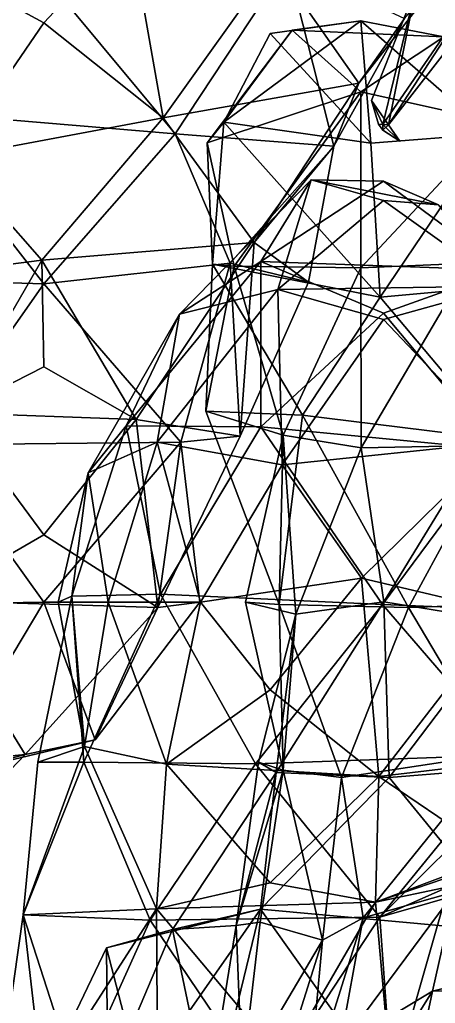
# Model space of a CAD drawing. Extents: x 290034 to 295698, y 4553723 to 4561693.
# Drawn here: x 293407.7 to 293454, y 4558363.4 to 4558472.9 of the extents above; entities that cross this region are included whole.
import ezdxf

# ---------------------------------------------------------------- set-up
doc = ezdxf.new("R2010")
doc.units = 0
doc.layers.add('Au_ppm_Pref_-_0_2', color=7, linetype='CONTINUOUS')

msp = doc.modelspace()

# ---------------------------------------------------------------- linework, layer by layer
at = {"layer": 'Au_ppm_Pref_-_0_2'}
for points in [[(293420.03, 4558482.79, 1903.95), (293396.63, 4558480, 1906.48), (293410.41, 4558472.5, 1902.85)], [(293423.7, 4558461.95, 1902.55), (293420.03, 4558482.79, 1903.95), (293410.41, 4558472.5, 1902.85)], [(293436.04, 4558479.25, 1902.74), (293420.03, 4558482.79, 1903.95), (293423.7, 4558461.95, 1902.55)], [(293457.79, 4558481.68, 1902.8), (293436.04, 4558479.25, 1902.74), (293445.47, 4558465.81, 1903.32)], [(293450.53, 4558472.98, 1907.54), (293457.79, 4558481.68, 1902.8), (293445.47, 4558465.81, 1903.32)], [(293396.63, 4558480, 1906.48), (293408.48, 4558480.1, 1913.09), (293395.49, 4558462.64, 1913.21)], [(293408.48, 4558480.1, 1913.09), (293425.03, 4558460.14, 1913.21), (293395.49, 4558462.64, 1913.21)], [(293410.41, 4558472.5, 1902.85), (293396.63, 4558480, 1906.48), (293400.14, 4558457.53, 1902.99)], [(293408.48, 4558480.1, 1913.09), (293437.51, 4558479.13, 1912.79), (293425.03, 4558460.14, 1913.21)], [(293436.04, 4558479.25, 1902.74), (293423.7, 4558461.95, 1902.55), (293445.47, 4558465.81, 1903.32)], [(293442.67, 4558458.78, 1907.3), (293425.03, 4558460.14, 1913.21), (293437.51, 4558479.13, 1912.79)], [(293450.53, 4558472.98, 1907.54), (293442.67, 4558458.78, 1907.3), (293437.51, 4558479.13, 1912.79)], [(293451.8, 4558476.38, 1924.4), (293448.12, 4558461.21, 1923.54), (293460.59, 4558479.35, 1924.23)], [(293448.12, 4558461.21, 1923.54), (293448.76, 4558461.15, 1923.88), (293460.59, 4558479.35, 1924.23)], [(293460.59, 4558479.35, 1924.23), (293448.76, 4558461.15, 1923.88), (293460.54, 4558476.38, 1925.1)], [(293451.8, 4558476.38, 1924.4), (293448.76, 4558461.15, 1923.88), (293446.85, 4558463.86, 1923.77)], [(293448.12, 4558461.21, 1923.54), (293451.8, 4558476.38, 1924.4), (293446.85, 4558463.86, 1923.77)], [(293451.8, 4558476.38, 1924.4), (293460.54, 4558476.38, 1925.1), (293448.76, 4558461.15, 1923.88)], [(293410.41, 4558472.5, 1902.85), (293400.14, 4558457.53, 1902.99), (293423.7, 4558461.95, 1902.55)], [(293438.05, 4558471.69, 1842.58), (293445.66, 4558472.75, 1846.15), (293430.45, 4558461.47, 1848.45)], [(293430.45, 4558461.47, 1848.45), (293445.66, 4558472.75, 1846.15), (293435.61, 4558471.31, 1850.41)], [(293445.66, 4558472.75, 1846.15), (293446.78, 4558459.12, 1851.61), (293435.61, 4558471.31, 1850.41)], [(293438.05, 4558471.69, 1842.58), (293454.92, 4558470.95, 1841.19), (293445.66, 4558472.75, 1846.15)], [(293442.67, 4558458.78, 1907.3), (293450.53, 4558472.98, 1907.54), (293445.47, 4558465.81, 1903.32)], [(293460.1, 4558460.14, 1846.74), (293446.78, 4558459.12, 1851.61), (293445.66, 4558472.75, 1846.15)], [(293460.1, 4558460.14, 1846.74), (293445.66, 4558472.75, 1846.15), (293454.92, 4558470.95, 1841.19)], [(293445.69, 4558464.85, 1838.87), (293438.05, 4558471.69, 1842.58), (293428.57, 4558459.16, 1841.9)], [(293438.05, 4558471.69, 1842.58), (293430.45, 4558461.47, 1848.45), (293428.57, 4558459.16, 1841.9)], [(293454.92, 4558470.95, 1841.19), (293438.05, 4558471.69, 1842.58), (293445.69, 4558464.85, 1838.87)], [(293446.78, 4558459.12, 1851.61), (293430.45, 4558461.47, 1848.45), (293435.61, 4558471.31, 1850.41)], [(293460.81, 4558461.44, 1835.25), (293454.92, 4558470.95, 1841.19), (293445.69, 4558464.85, 1838.87)], [(293423.7, 4558461.95, 1902.55), (293433.8, 4558448.07, 1902.91), (293445.47, 4558465.81, 1903.32)], [(293431.57, 4558445.42, 1839.99), (293445.69, 4558464.85, 1838.87), (293428.57, 4558459.16, 1841.9)], [(293445.69, 4558445.25, 1834.76), (293445.69, 4558464.85, 1838.87), (293431.57, 4558445.42, 1839.99)], [(293442.67, 4558458.78, 1907.3), (293445.47, 4558465.81, 1903.32), (293433.8, 4558448.07, 1902.91)], [(293445.69, 4558464.85, 1838.87), (293445.69, 4558445.25, 1834.76), (293460.81, 4558461.44, 1835.25)], [(293446.85, 4558463.86, 1923.77), (293448.76, 4558461.15, 1923.88), (293447.64, 4558461.22, 1923.79)], [(293447.64, 4558461.22, 1923.79), (293448.12, 4558461.21, 1923.54), (293446.85, 4558463.86, 1923.77)], [(293383.6, 4558444.26, 1912.89), (293395.49, 4558462.64, 1913.21), (293410.43, 4558443.45, 1913.94)], [(293425.03, 4558460.14, 1913.21), (293410.43, 4558443.45, 1913.94), (293395.49, 4558462.64, 1913.21)], [(293423.7, 4558461.95, 1902.55), (293400.14, 4558457.53, 1902.99), (293410.19, 4558446.09, 1903.22)], [(293423.7, 4558461.95, 1902.55), (293410.19, 4558446.09, 1903.22), (293433.8, 4558448.07, 1902.91)], [(293428.57, 4558459.16, 1841.9), (293430.45, 4558461.47, 1848.45), (293429.17, 4558445.65, 1846.41)], [(293430.45, 4558461.47, 1848.45), (293447.84, 4558441.98, 1849.1), (293429.17, 4558445.65, 1846.41)], [(293446.78, 4558459.12, 1851.61), (293447.84, 4558441.98, 1849.1), (293430.45, 4558461.47, 1848.45)], [(293460.81, 4558461.44, 1835.25), (293445.69, 4558445.25, 1834.76), (293457.8, 4558445.74, 1828.54)], [(293448.76, 4558461.15, 1923.88), (293448.13, 4558460.58, 1923.81), (293447.64, 4558461.22, 1923.79)], [(293448.13, 4558460.58, 1923.81), (293448.12, 4558461.21, 1923.54), (293447.64, 4558461.22, 1923.79)], [(293450.03, 4558459.35, 1923.94), (293448.12, 4558461.21, 1923.54), (293448.13, 4558460.58, 1923.81)], [(293448.12, 4558461.21, 1923.54), (293450.03, 4558459.35, 1923.94), (293448.76, 4558461.15, 1923.88)], [(293450.03, 4558459.35, 1923.94), (293448.13, 4558460.58, 1923.81), (293448.76, 4558461.15, 1923.88)], [(293431.15, 4558445.75, 1911.4), (293410.43, 4558443.45, 1913.94), (293425.03, 4558460.14, 1913.21)], [(293431.15, 4558445.75, 1911.4), (293425.03, 4558460.14, 1913.21), (293442.67, 4558458.78, 1907.3)], [(293460.1, 4558460.14, 1846.74), (293447.84, 4558441.98, 1849.1), (293446.78, 4558459.12, 1851.61)], [(293460.1, 4558460.14, 1846.74), (293474.39, 4558444.4, 1848.82), (293447.84, 4558441.98, 1849.1)], [(293431.57, 4558445.42, 1839.99), (293428.57, 4558459.16, 1841.9), (293429.17, 4558445.65, 1846.41)], [(293431.15, 4558445.75, 1911.4), (293442.67, 4558458.78, 1907.3), (293439.86, 4558443.65, 1906.52)], [(293439.86, 4558443.65, 1906.52), (293442.67, 4558458.78, 1907.3), (293433.8, 4558448.07, 1902.91)], [(293391.19, 4558443.65, 1903.4), (293410.19, 4558446.09, 1903.22), (293400.14, 4558457.53, 1902.99)], [(293440.15, 4558455.05, 1882.77), (293434.54, 4558445.93, 1888.67), (293425.49, 4558440.07, 1883.72)], [(293440.15, 4558455.05, 1882.77), (293425.49, 4558440.07, 1883.72), (293436.43, 4558442.82, 1877.14)], [(293448.21, 4558454.9, 1886.51), (293434.54, 4558445.93, 1888.67), (293440.15, 4558455.05, 1882.77)], [(293440.15, 4558455.05, 1882.77), (293436.43, 4558442.82, 1877.14), (293448.21, 4558452.75, 1879.73)], [(293448.21, 4558454.9, 1886.51), (293440.15, 4558455.05, 1882.77), (293454.3, 4558452.26, 1882.77)], [(293454.3, 4558452.26, 1882.77), (293440.15, 4558455.05, 1882.77), (293448.21, 4558452.75, 1879.73)], [(293434.54, 4558445.93, 1888.67), (293448.21, 4558454.9, 1886.51), (293461.58, 4558444.98, 1889.47)], [(293448.21, 4558454.9, 1886.51), (293454.3, 4558452.26, 1882.77), (293461.58, 4558444.98, 1889.47)], [(293448.21, 4558452.75, 1879.73), (293436.43, 4558442.82, 1877.14), (293461.54, 4558443.18, 1877.33)], [(293454.3, 4558452.26, 1882.77), (293448.21, 4558452.75, 1879.73), (293461.54, 4558443.18, 1877.33)], [(293410.19, 4558446.09, 1903.22), (293420.7, 4558428.35, 1902.51), (293433.8, 4558448.07, 1902.91)], [(293420.7, 4558428.35, 1902.51), (293432.24, 4558426.49, 1907.27), (293433.8, 4558448.07, 1902.91)], [(293439.86, 4558443.65, 1906.52), (293433.8, 4558448.07, 1902.91), (293432.24, 4558426.49, 1907.27)], [(293391.19, 4558443.65, 1903.4), (293400.39, 4558429.1, 1902.89), (293410.19, 4558446.09, 1903.22)], [(293410.41, 4558434.2, 1903.73), (293410.19, 4558446.09, 1903.22), (293400.39, 4558429.1, 1902.89)], [(293410.19, 4558446.09, 1903.22), (293410.41, 4558434.2, 1903.73), (293420.7, 4558428.35, 1902.51)], [(293431.15, 4558445.75, 1911.4), (293425.65, 4558425.82, 1913.2), (293410.43, 4558443.45, 1913.94)], [(293419.57, 4558427.65, 1888.91), (293434.54, 4558445.93, 1888.67), (293434.57, 4558427.53, 1893.03)], [(293425.49, 4558440.07, 1883.72), (293434.54, 4558445.93, 1888.67), (293419.57, 4558427.65, 1888.91)], [(293425.65, 4558425.82, 1913.2), (293431.15, 4558445.75, 1911.4), (293432.24, 4558426.49, 1907.27)], [(293428.42, 4558429.27, 1841.19), (293431.57, 4558445.42, 1839.99), (293429.17, 4558445.65, 1846.41)], [(293428.42, 4558429.27, 1841.19), (293429.17, 4558445.65, 1846.41), (293439.17, 4558428.82, 1846.35)], [(293428.42, 4558429.27, 1841.19), (293437.02, 4558426.62, 1835.18), (293431.57, 4558445.42, 1839.99)], [(293439.17, 4558428.82, 1846.35), (293429.17, 4558445.65, 1846.41), (293447.84, 4558441.98, 1849.1)], [(293431.15, 4558445.75, 1911.4), (293439.86, 4558443.65, 1906.52), (293432.24, 4558426.49, 1907.27)], [(293437.02, 4558426.62, 1835.18), (293445.69, 4558445.25, 1834.76), (293431.57, 4558445.42, 1839.99)], [(293461.58, 4558444.98, 1889.47), (293448.21, 4558440.18, 1893.49), (293434.54, 4558445.93, 1888.67)], [(293434.57, 4558427.53, 1893.03), (293434.54, 4558445.93, 1888.67), (293448.21, 4558440.18, 1893.49)], [(293445.72, 4558425.2, 1828.96), (293445.69, 4558445.25, 1834.76), (293437.02, 4558426.62, 1835.18)], [(293445.69, 4558445.25, 1834.76), (293445.72, 4558425.2, 1828.96), (293457.8, 4558445.74, 1828.54)], [(293445.72, 4558425.2, 1828.96), (293458.86, 4558425.46, 1822.3), (293457.8, 4558445.74, 1828.54)], [(293383.6, 4558444.26, 1912.89), (293410.43, 4558443.45, 1913.94), (293397.86, 4558425.52, 1914.69)], [(293474.39, 4558444.4, 1848.82), (293461.15, 4558426.11, 1849.24), (293447.84, 4558441.98, 1849.1)], [(293448.21, 4558440.18, 1893.49), (293461.58, 4558444.98, 1889.47), (293460.87, 4558425.03, 1893.75)], [(293425.65, 4558425.82, 1913.2), (293397.86, 4558425.52, 1914.69), (293410.43, 4558443.45, 1913.94)], [(293461.54, 4558443.18, 1877.33), (293436.43, 4558442.82, 1877.14), (293448.21, 4558439.47, 1872.28)], [(293461.12, 4558425.84, 1872.68), (293461.54, 4558443.18, 1877.33), (293448.21, 4558439.47, 1872.28)], [(293436.43, 4558442.82, 1877.14), (293423.02, 4558425.83, 1876.83), (293436.93, 4558423.29, 1872.36)], [(293425.49, 4558440.07, 1883.72), (293423.02, 4558425.83, 1876.83), (293436.43, 4558442.82, 1877.14)], [(293436.43, 4558442.82, 1877.14), (293436.93, 4558423.29, 1872.36), (293448.21, 4558439.47, 1872.28)], [(293439.17, 4558428.82, 1846.35), (293447.84, 4558441.98, 1849.1), (293461.15, 4558426.11, 1849.24)], [(293425.49, 4558440.07, 1883.72), (293419.57, 4558427.65, 1888.91), (293415.35, 4558422.4, 1882.77)], [(293425.49, 4558440.07, 1883.72), (293415.35, 4558422.4, 1882.77), (293423.02, 4558425.83, 1876.83)], [(293460.87, 4558425.03, 1893.75), (293434.57, 4558427.53, 1893.03), (293448.21, 4558440.18, 1893.49)], [(293461.12, 4558425.84, 1872.68), (293448.21, 4558439.47, 1872.28), (293436.93, 4558423.29, 1872.36)], [(293400.39, 4558429.1, 1902.89), (293420.7, 4558428.35, 1902.51), (293410.41, 4558434.2, 1903.73)], [(293400.39, 4558429.1, 1902.89), (293397.78, 4558408.19, 1903.68), (293410.41, 4558415.51, 1903.08)], [(293400.39, 4558429.1, 1902.89), (293410.41, 4558415.51, 1903.08), (293420.7, 4558428.35, 1902.51)], [(293437.02, 4558426.62, 1835.18), (293428.42, 4558429.27, 1841.19), (293436.59, 4558407.76, 1841.1)], [(293436.59, 4558407.76, 1841.1), (293428.42, 4558429.27, 1841.19), (293439.17, 4558428.82, 1846.35)], [(293436.59, 4558407.76, 1841.1), (293439.17, 4558428.82, 1846.35), (293450.99, 4558407.41, 1846.39)], [(293439.17, 4558428.82, 1846.35), (293461.15, 4558426.11, 1849.24), (293450.99, 4558407.41, 1846.39)], [(293410.41, 4558415.51, 1903.08), (293423.09, 4558407.43, 1906.52), (293420.7, 4558428.35, 1902.51)], [(293413.52, 4558408.67, 1888.42), (293419.57, 4558427.65, 1888.91), (293423.4, 4558408.9, 1893.24)], [(293415.35, 4558422.4, 1882.77), (293419.57, 4558427.65, 1888.91), (293413.52, 4558408.67, 1888.42)], [(293434.57, 4558427.53, 1893.03), (293423.4, 4558408.9, 1893.24), (293419.57, 4558427.65, 1888.91)], [(293420.7, 4558428.35, 1902.51), (293423.09, 4558407.43, 1906.52), (293432.24, 4558426.49, 1907.27)], [(293432.24, 4558426.49, 1907.27), (293423.09, 4558407.43, 1906.52), (293425.65, 4558425.82, 1913.2)], [(293434.57, 4558427.53, 1893.03), (293448.1, 4558407.74, 1894.63), (293423.4, 4558408.9, 1893.24)], [(293437.02, 4558426.62, 1835.18), (293436.59, 4558407.76, 1841.1), (293432.86, 4558408.02, 1835.25)], [(293437.02, 4558426.62, 1835.18), (293432.86, 4558408.02, 1835.25), (293438.44, 4558406.69, 1829.7)], [(293460.87, 4558425.03, 1893.75), (293448.1, 4558407.74, 1894.63), (293434.57, 4558427.53, 1893.03)], [(293437.02, 4558426.62, 1835.18), (293438.44, 4558406.69, 1829.7), (293445.72, 4558425.2, 1828.96)], [(293397.86, 4558425.52, 1914.69), (293410.43, 4558408.01, 1915.2), (293385.15, 4558407.59, 1914.78)], [(293425.65, 4558425.82, 1913.2), (293410.43, 4558408.01, 1915.2), (293397.86, 4558425.52, 1914.69)], [(293427.78, 4558408.02, 1912.46), (293410.43, 4558408.01, 1915.2), (293425.65, 4558425.82, 1913.2)], [(293415.35, 4558422.4, 1882.77), (293417.59, 4558408.02, 1877.94), (293423.02, 4558425.83, 1876.83)], [(293423.02, 4558425.83, 1876.83), (293417.59, 4558408.02, 1877.94), (293427.85, 4558408.02, 1873.17)], [(293436.93, 4558423.29, 1872.36), (293423.02, 4558425.83, 1876.83), (293427.85, 4558408.02, 1873.17)], [(293423.09, 4558407.43, 1906.52), (293427.78, 4558408.02, 1912.46), (293425.65, 4558425.82, 1913.2)], [(293461.12, 4558425.84, 1872.68), (293436.93, 4558423.29, 1872.36), (293445.75, 4558410.67, 1872.93)], [(293458.86, 4558425.46, 1822.3), (293445.72, 4558425.2, 1828.96), (293448.24, 4558408.05, 1823.39)], [(293445.75, 4558410.67, 1872.93), (293461.79, 4558406.9, 1875.57), (293461.12, 4558425.84, 1872.68)], [(293448.24, 4558408.05, 1823.39), (293461.96, 4558405.83, 1818.7), (293458.86, 4558425.46, 1822.3)], [(293450.99, 4558407.41, 1846.39), (293461.15, 4558426.11, 1849.24), (293467.94, 4558408.02, 1849.71)], [(293448.24, 4558408.05, 1823.39), (293445.72, 4558425.2, 1828.96), (293438.44, 4558406.69, 1829.7)], [(293460.87, 4558425.03, 1893.75), (293473.66, 4558406.71, 1893.11), (293448.1, 4558407.74, 1894.63)], [(293445.75, 4558410.67, 1872.93), (293436.93, 4558423.29, 1872.36), (293427.85, 4558408.02, 1873.17)], [(293413.52, 4558408.67, 1888.42), (293412.01, 4558408.02, 1882.77), (293415.35, 4558422.4, 1882.77)], [(293415.35, 4558422.4, 1882.77), (293412.01, 4558408.02, 1882.77), (293417.59, 4558408.02, 1877.94)], [(293423.09, 4558407.43, 1906.52), (293410.41, 4558415.51, 1903.08), (293397.78, 4558408.19, 1903.68)], [(293445.75, 4558410.67, 1872.93), (293427.85, 4558408.02, 1873.17), (293435.61, 4558398.27, 1873.58)], [(293435.61, 4558398.27, 1873.58), (293447.68, 4558388.62, 1876.53), (293445.75, 4558410.67, 1872.93)], [(293447.68, 4558388.62, 1876.53), (293461.79, 4558406.9, 1875.57), (293445.75, 4558410.67, 1872.93)], [(293410.43, 4558408.01, 1915.2), (293398.78, 4558388.53, 1914.12), (293385.15, 4558407.59, 1914.78)], [(293408.36, 4558391.04, 1906.85), (293397.78, 4558408.19, 1903.68), (293386.28, 4558388.87, 1905.19)], [(293408.36, 4558391.04, 1906.85), (293423.09, 4558407.43, 1906.52), (293397.78, 4558408.19, 1903.68)], [(293416.13, 4558392.7, 1912.46), (293398.78, 4558388.53, 1914.12), (293410.43, 4558408.01, 1915.2)], [(293414.87, 4558390.2, 1892.54), (293409.77, 4558390.2, 1888.71), (293413.52, 4558408.67, 1888.42)], [(293413.52, 4558408.67, 1888.42), (293409.77, 4558390.2, 1888.71), (293414.94, 4558391.93, 1883.46)], [(293416.13, 4558392.7, 1912.46), (293410.43, 4558408.01, 1915.2), (293427.78, 4558408.02, 1912.46)], [(293414.94, 4558391.93, 1883.46), (293412.01, 4558408.02, 1882.77), (293413.52, 4558408.67, 1888.42)], [(293414.94, 4558391.93, 1883.46), (293417.59, 4558408.02, 1877.94), (293412.01, 4558408.02, 1882.77)], [(293414.87, 4558390.2, 1892.54), (293413.52, 4558408.67, 1888.42), (293423.4, 4558408.9, 1893.24)], [(293423.4, 4558408.9, 1893.24), (293433.96, 4558390.01, 1894.9), (293414.87, 4558390.2, 1892.54)], [(293424.07, 4558389.98, 1877.97), (293417.59, 4558408.02, 1877.94), (293414.94, 4558391.93, 1883.46)], [(293427.78, 4558408.02, 1912.46), (293423.09, 4558407.43, 1906.52), (293416.13, 4558392.7, 1912.46)], [(293417.59, 4558408.02, 1877.94), (293424.07, 4558389.98, 1877.97), (293427.85, 4558408.02, 1873.17)], [(293448.1, 4558407.74, 1894.63), (293433.96, 4558390.01, 1894.9), (293423.4, 4558408.9, 1893.24)], [(293435.61, 4558398.27, 1873.58), (293427.85, 4558408.02, 1873.17), (293424.07, 4558389.98, 1877.97)], [(293437.04, 4558389.31, 1835), (293432.86, 4558408.02, 1835.25), (293436.59, 4558407.76, 1841.1)], [(293437.04, 4558389.31, 1835), (293438.44, 4558406.69, 1829.7), (293432.86, 4558408.02, 1835.25)], [(293448.84, 4558388.51, 1817.65), (293448.24, 4558408.05, 1823.39), (293436.26, 4558389.05, 1823.57)], [(293436.26, 4558389.05, 1823.57), (293448.24, 4558408.05, 1823.39), (293438.44, 4558406.69, 1829.7)], [(293448.84, 4558388.51, 1817.65), (293461.96, 4558405.83, 1818.7), (293448.24, 4558408.05, 1823.39)], [(293467.94, 4558408.02, 1849.71), (293460.65, 4558391.1, 1848.1), (293450.99, 4558407.41, 1846.39)], [(293416.13, 4558392.7, 1912.46), (293423.09, 4558407.43, 1906.52), (293408.36, 4558391.04, 1906.85)], [(293448.1, 4558407.74, 1894.63), (293462.51, 4558391.03, 1895.46), (293433.96, 4558390.01, 1894.9)], [(293443.53, 4558388.49, 1841.74), (293436.59, 4558407.76, 1841.1), (293450.99, 4558407.41, 1846.39)], [(293436.59, 4558407.76, 1841.1), (293443.53, 4558388.49, 1841.74), (293437.04, 4558389.31, 1835)], [(293460.65, 4558391.1, 1848.1), (293443.53, 4558388.49, 1841.74), (293450.99, 4558407.41, 1846.39)], [(293475.43, 4558391.9, 1877.83), (293461.79, 4558406.9, 1875.57), (293447.68, 4558388.62, 1876.53)], [(293448.1, 4558407.74, 1894.63), (293473.66, 4558406.71, 1893.11), (293462.51, 4558391.03, 1895.46)], [(293437.04, 4558389.31, 1835), (293434.31, 4558390.2, 1829.31), (293438.44, 4558406.69, 1829.7)], [(293436.26, 4558389.05, 1823.57), (293438.44, 4558406.69, 1829.7), (293434.31, 4558390.2, 1829.31)], [(293448.84, 4558388.51, 1817.65), (293473.64, 4558390.5, 1817.51), (293461.96, 4558405.83, 1818.7)], [(293424.07, 4558389.98, 1877.97), (293447.68, 4558388.62, 1876.53), (293435.61, 4558398.27, 1873.58)], [(293408.36, 4558391.04, 1906.85), (293398.78, 4558388.53, 1914.12), (293416.13, 4558392.7, 1912.46)], [(293414.94, 4558391.93, 1883.46), (293409.77, 4558390.2, 1888.71), (293408.14, 4558373.22, 1888.92)], [(293414.94, 4558391.93, 1883.46), (293408.14, 4558373.22, 1888.92), (293422.95, 4558373.89, 1881.91)], [(293424.07, 4558389.98, 1877.97), (293414.94, 4558391.93, 1883.46), (293422.95, 4558373.89, 1881.91)], [(293460.81, 4558379.69, 1879.26), (293475.43, 4558391.9, 1877.83), (293447.68, 4558388.62, 1876.53)], [(293408.36, 4558391.04, 1906.85), (293386.28, 4558388.87, 1905.19), (293397.81, 4558380.08, 1909.09)], [(293408.36, 4558391.04, 1906.85), (293397.81, 4558380.08, 1909.09), (293398.78, 4558388.53, 1914.12)], [(293433.96, 4558390.01, 1894.9), (293462.51, 4558391.03, 1895.46), (293447.8, 4558372.93, 1894.44)], [(293445.94, 4558372.88, 1847.25), (293443.53, 4558388.49, 1841.74), (293460.65, 4558391.1, 1848.1)], [(293445.94, 4558372.88, 1847.25), (293460.65, 4558391.1, 1848.1), (293456.14, 4558375.77, 1854.18)], [(293470.3, 4558379.4, 1893.77), (293447.8, 4558372.93, 1894.44), (293462.51, 4558391.03, 1895.46)], [(293473.64, 4558390.5, 1817.51), (293448.84, 4558388.51, 1817.65), (293462.91, 4558371.23, 1816.61)], [(293422.24, 4558372.63, 1893.49), (293408.14, 4558373.22, 1888.92), (293414.87, 4558390.2, 1892.54)], [(293414.87, 4558390.2, 1892.54), (293408.14, 4558373.22, 1888.92), (293409.77, 4558390.2, 1888.71)], [(293414.87, 4558390.2, 1892.54), (293433.96, 4558390.01, 1894.9), (293422.24, 4558372.63, 1893.49)], [(293422.24, 4558372.63, 1893.49), (293433.96, 4558390.01, 1894.9), (293447.8, 4558372.93, 1894.44)], [(293422.95, 4558373.89, 1881.91), (293435.61, 4558376.78, 1878.29), (293424.07, 4558389.98, 1877.97)], [(293424.07, 4558389.98, 1877.97), (293435.61, 4558376.78, 1878.29), (293447.68, 4558388.62, 1876.53)], [(293437.04, 4558389.31, 1835), (293431.8, 4558372.03, 1829.59), (293434.31, 4558390.2, 1829.31)], [(293436.26, 4558389.05, 1823.57), (293434.31, 4558390.2, 1829.31), (293431.8, 4558372.03, 1829.59)], [(293437.04, 4558389.31, 1835), (293434.47, 4558372.38, 1835.25), (293431.8, 4558372.03, 1829.59)], [(293441.41, 4558370.39, 1840.28), (293434.47, 4558372.38, 1835.25), (293437.04, 4558389.31, 1835)], [(293443.53, 4558388.49, 1841.74), (293441.41, 4558370.39, 1840.28), (293437.04, 4558389.31, 1835)], [(293434.5, 4558373.84, 1815.4), (293436.26, 4558389.05, 1823.57), (293424.72, 4558371.59, 1823.42)], [(293436.26, 4558389.05, 1823.57), (293431.8, 4558372.03, 1829.59), (293424.72, 4558371.59, 1823.42)], [(293434.5, 4558373.84, 1815.4), (293448.84, 4558388.51, 1817.65), (293436.26, 4558389.05, 1823.57)], [(293448.84, 4558388.51, 1817.65), (293434.5, 4558373.84, 1815.4), (293462.91, 4558371.23, 1816.61)], [(293447.32, 4558374.62, 1883.38), (293447.68, 4558388.62, 1876.53), (293435.61, 4558376.78, 1878.29)], [(293445.94, 4558372.88, 1847.25), (293441.41, 4558370.39, 1840.28), (293443.53, 4558388.49, 1841.74)], [(293447.32, 4558374.62, 1883.38), (293460.81, 4558379.69, 1879.26), (293447.68, 4558388.62, 1876.53)], [(293447.8, 4558372.93, 1894.44), (293460.81, 4558385.92, 1893.22), (293455.43, 4558376.32, 1888.06)], [(293447.8, 4558372.93, 1894.44), (293470.3, 4558379.4, 1893.77), (293460.81, 4558385.92, 1893.22)], [(293455.43, 4558376.32, 1888.06), (293467.06, 4558381.36, 1882.77), (293447.32, 4558374.62, 1883.38)], [(293447.32, 4558374.62, 1883.38), (293467.06, 4558381.36, 1882.77), (293460.81, 4558379.69, 1879.26)], [(293447.32, 4558374.62, 1883.38), (293435.61, 4558376.78, 1878.29), (293422.95, 4558373.89, 1881.91)], [(293455.43, 4558376.32, 1888.06), (293447.32, 4558374.62, 1883.38), (293449.13, 4558354.25, 1889.17)], [(293447.8, 4558372.93, 1894.44), (293455.43, 4558376.32, 1888.06), (293449.13, 4558354.25, 1889.17)], [(293453.64, 4558364.71, 1859.01), (293443.29, 4558358.47, 1854.42), (293456.14, 4558375.77, 1854.18)], [(293445.94, 4558372.88, 1847.25), (293456.14, 4558375.77, 1854.18), (293443.29, 4558358.47, 1854.42)], [(293473.65, 4558369.75, 1859.01), (293453.64, 4558364.71, 1859.01), (293456.14, 4558375.77, 1854.18)], [(293447.32, 4558374.62, 1883.38), (293422.95, 4558373.89, 1881.91), (293437.12, 4558357, 1881.45)], [(293447.32, 4558374.62, 1883.38), (293437.12, 4558357, 1881.45), (293449.13, 4558354.25, 1889.17)], [(293414.12, 4558354.56, 1892.9), (293405.47, 4558354.56, 1888.71), (293408.14, 4558373.22, 1888.92)], [(293405.47, 4558354.56, 1888.71), (293410.32, 4558354.25, 1882.73), (293408.14, 4558373.22, 1888.92)], [(293408.14, 4558373.22, 1888.92), (293410.32, 4558354.25, 1882.73), (293422.95, 4558373.89, 1881.91)], [(293422.24, 4558372.63, 1893.49), (293414.12, 4558354.56, 1892.9), (293408.14, 4558373.22, 1888.92)], [(293423.01, 4558362.51, 1879.48), (293422.95, 4558373.89, 1881.91), (293410.32, 4558354.25, 1882.73)], [(293417.38, 4558369.53, 1817.43), (293434.5, 4558373.84, 1815.4), (293424.72, 4558371.59, 1823.42)], [(293421.19, 4558354.76, 1814.71), (293434.5, 4558373.84, 1815.4), (293417.38, 4558369.53, 1817.43)], [(293429.86, 4558354.56, 1814.2), (293434.5, 4558373.84, 1815.4), (293421.19, 4558354.76, 1814.71)], [(293435.07, 4558353.57, 1893.41), (293422.24, 4558372.63, 1893.49), (293447.8, 4558372.93, 1894.44)], [(293422.95, 4558373.89, 1881.91), (293423.01, 4558362.51, 1879.48), (293437.12, 4558357, 1881.45)], [(293447.97, 4558354.86, 1814.93), (293434.5, 4558373.84, 1815.4), (293429.86, 4558354.56, 1814.2)], [(293447.97, 4558354.86, 1814.93), (293462.91, 4558371.23, 1816.61), (293434.5, 4558373.84, 1815.4)], [(293449.13, 4558354.25, 1889.17), (293435.07, 4558353.57, 1893.41), (293447.8, 4558372.93, 1894.44)], [(293439.84, 4558353.46, 1847.33), (293445.94, 4558372.88, 1847.25), (293443.29, 4558358.47, 1854.42)], [(293439.84, 4558353.46, 1847.33), (293441.41, 4558370.39, 1840.28), (293445.94, 4558372.88, 1847.25)], [(293435.07, 4558353.57, 1893.41), (293414.12, 4558354.56, 1892.9), (293422.24, 4558372.63, 1893.49)], [(293431.8, 4558372.03, 1829.59), (293428.7, 4558352.61, 1829.4), (293424.72, 4558371.59, 1823.42)], [(293428.7, 4558352.61, 1829.4), (293431.8, 4558372.03, 1829.59), (293432.46, 4558355.24, 1835.78)], [(293432.46, 4558355.24, 1835.78), (293431.8, 4558372.03, 1829.59), (293434.47, 4558372.38, 1835.25)], [(293441.41, 4558370.39, 1840.28), (293432.46, 4558355.24, 1835.78), (293434.47, 4558372.38, 1835.25)], [(293417.38, 4558369.53, 1817.43), (293424.72, 4558371.59, 1823.42), (293417.55, 4558354.56, 1822.43)], [(293428.7, 4558352.61, 1829.4), (293417.55, 4558354.56, 1822.43), (293424.72, 4558371.59, 1823.42)], [(293447.97, 4558354.86, 1814.93), (293469.47, 4558356.27, 1818.45), (293462.91, 4558371.23, 1816.61)], [(293441.41, 4558370.39, 1840.28), (293436.43, 4558354.56, 1841.19), (293432.46, 4558355.24, 1835.78)], [(293439.84, 4558353.46, 1847.33), (293436.43, 4558354.56, 1841.19), (293441.41, 4558370.39, 1840.28)], [(293473.65, 4558369.75, 1859.01), (293460.81, 4558364.73, 1862.4), (293453.64, 4558364.71, 1859.01)], [(293410.22, 4558354.56, 1817.43), (293417.38, 4558369.53, 1817.43), (293417.55, 4558354.56, 1822.43)], [(293417.38, 4558369.53, 1817.43), (293410.22, 4558354.56, 1817.43), (293421.19, 4558354.76, 1814.71)], [(293453.64, 4558364.71, 1859.01), (293447.3, 4558354.56, 1859.01), (293443.29, 4558358.47, 1854.42)], [(293447.3, 4558354.56, 1859.01), (293453.64, 4558364.71, 1859.01), (293451.05, 4558352.43, 1864.72)], [(293460.81, 4558364.73, 1862.4), (293474.71, 4558357.54, 1865.61), (293451.05, 4558352.43, 1864.72)], [(293453.64, 4558364.71, 1859.01), (293460.81, 4558364.73, 1862.4), (293451.05, 4558352.43, 1864.72)]]:
    msp.add_3dface(points, dxfattribs=at)

doc.saveas('drawing.dxf')
